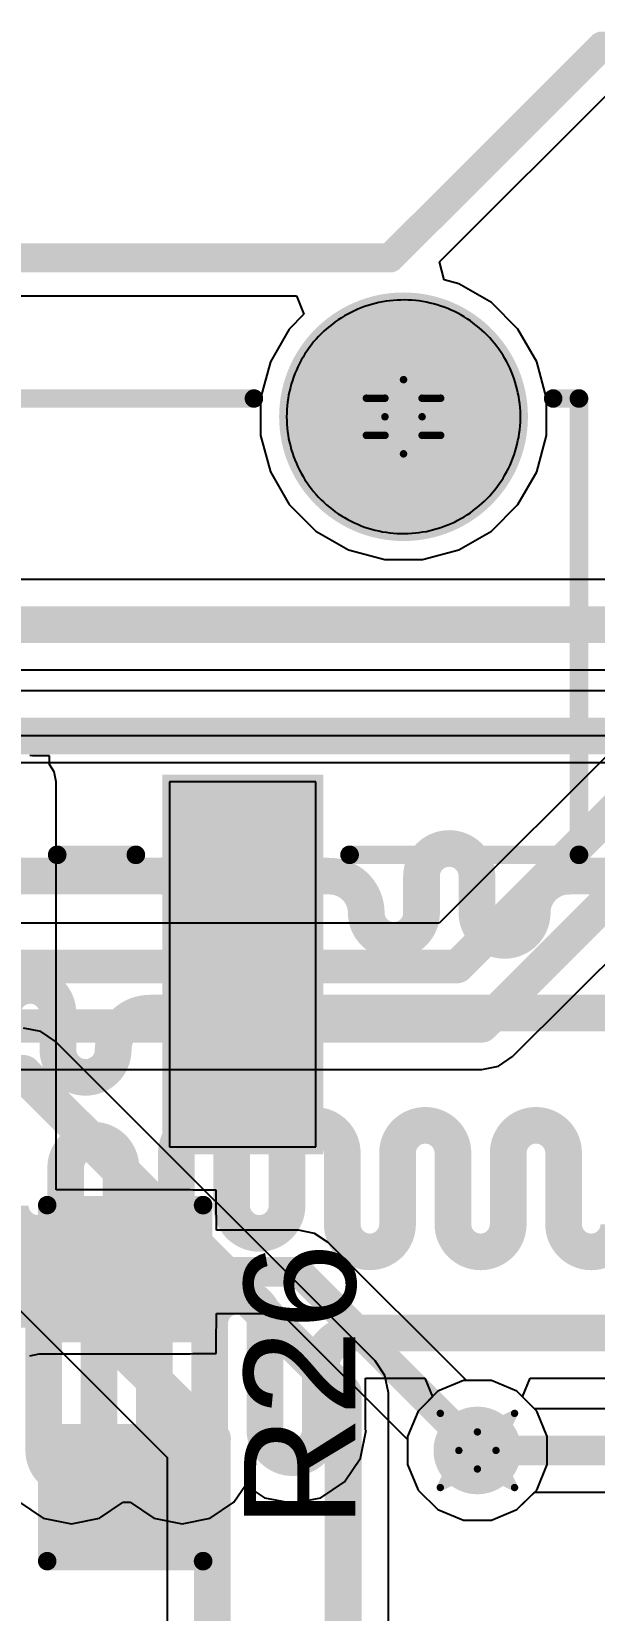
# Model space of a CAD drawing. Header units: inches. Extents: x -3 to 488, y -11 to 93.
# Drawn here: x 88.64 to 92.49, y 29.81 to 40.62 of the extents above; entities that cross this region are included whole.
import ezdxf

# ---------------------------------------------------------------- set-up
doc = ezdxf.new("R2010")
doc.units = ezdxf.units.IN
for name, color, linetype in [('Board Cutout', 216, 'Continuous'), ('Bottom Layer', 5, 'Continuous'), ('Bottom Solder', 6, 'Continuous'), ('Drill Drawing', 1, 'Continuous'), ('Layer 1', 16, 'Continuous'), ('Layer 2', 76, 'Continuous'), ('Multi-Layer', 9, 'Continuous'), ('Pad Holes', 156, 'Continuous'), ('Top Layer', 1, 'Continuous'), ('Top Overlay', 2, 'Continuous'), ('Top Paste', 8, 'Continuous'), ('Top Solder', 216, 'Continuous'), ('Via Holes', 16, 'Continuous')]:
    doc.layers.add(name, color=color, linetype=linetype)
doc.styles.add('Arial', font='', dxfattribs={"height": 0.2})
doc.styles.get('Arial').set_extended_font_data('Arial')

msp = doc.modelspace()

# ---------------------------------------------------------------- hatches: boundary and pattern name
at = {"layer": 'Bottom Layer'}
h = msp.add_hatch(color=5, dxfattribs=at)
edge = h.paths.add_edge_path()
edge.add_arc((91.182, 37.982), 0.8, 0, 360)
h = msp.add_hatch(color=5, dxfattribs=at)
edge = h.paths.add_edge_path()
edge.add_arc((91.687, 30.903), 0.3, 0, 360)
at = {"layer": 'Bottom Solder'}
h = msp.add_hatch(color=6, dxfattribs=at)
edge = h.paths.add_edge_path()
edge.add_arc((91.182, 37.982), 0.851, 0, 360)
at = {"layer": 'Layer 1'}
h = msp.add_hatch(color=16, dxfattribs=at)
edge = h.paths.add_edge_path()
edge.add_arc((91.182, 37.982), 0.8, 0, 360)
h = msp.add_hatch(color=16, dxfattribs=at)
edge = h.paths.add_edge_path()
edge.add_arc((91.687, 30.903), 0.3, 0, 360)
at = {"layer": 'Layer 2'}
h = msp.add_hatch(color=76, dxfattribs=at)
edge = h.paths.add_edge_path()
edge.add_arc((91.182, 37.982), 0.8, 0, 360)
h = msp.add_hatch(color=76, dxfattribs=at)
edge = h.paths.add_edge_path()
edge.add_arc((91.687, 30.903), 0.3, 0, 360)
at = {"layer": 'Multi-Layer'}
h = msp.add_hatch(color=9, dxfattribs=at)
edge = h.paths.add_edge_path()
edge.add_arc((91.182, 37.982), 0.8, 0, 360)
at = {"layer": 'Pad Holes'}
h = msp.add_hatch(color=7, dxfattribs=at)
edge = h.paths.add_edge_path()
edge.add_arc((91.182, 37.982), 0.5, 0, 360)
at = {"layer": 'Top Layer'}
h = msp.add_hatch(color=1, dxfattribs=at)
edge = h.paths.add_edge_path()
edge.add_arc((91.182, 37.982), 0.8, 0, 360)
for points in [[(90.582, 32.982), (89.582, 32.982), (89.582, 35.482), (90.582, 35.482)], [(87.807, 31.745), (89.722, 31.745), (89.722, 32.507), (87.807, 32.507)], [(88.833, 32.507), (89.722, 32.507), (89.722, 31.745), (88.833, 31.745)], [(88.833, 30.983), (89.722, 30.983), (89.722, 30.221), (88.833, 30.221)]]:
    msp.add_hatch(color=1, dxfattribs=at).paths.add_polyline_path(points)
h = msp.add_hatch(color=1, dxfattribs=at)
edge = h.paths.add_edge_path()
edge.add_arc((91.687, 30.903), 0.3, 0, 360)
at = {"layer": 'Top Paste'}
for points in [[(88.833, 32.507), (89.722, 32.507), (89.722, 31.745), (88.833, 31.745)], [(88.833, 30.983), (89.722, 30.983), (89.722, 30.221), (88.833, 30.221)]]:
    msp.add_hatch(color=8, dxfattribs=at).paths.add_polyline_path(points)
at = {"layer": 'Top Solder'}
h = msp.add_hatch(color=216, dxfattribs=at)
edge = h.paths.add_edge_path()
edge.add_arc((91.182, 37.982), 0.851, 0, 360)
for points in [[(90.633, 32.931), (89.531, 32.931), (89.531, 35.532), (90.633, 35.532)], [(88.732, 32.609), (89.824, 32.609), (89.824, 31.643), (88.732, 31.643)], [(88.732, 31.085), (89.824, 31.085), (89.824, 30.119), (88.732, 30.119)]]:
    msp.add_hatch(color=216, dxfattribs=at).paths.add_polyline_path(points)
at = {"layer": 'Via Holes'}
h = msp.add_hatch(color=7, dxfattribs=at)
edge = h.paths.add_edge_path()
edge.add_arc((91.687, 30.903), 0.15, 0, 360)

# ---------------------------------------------------------------- linework, layer by layer
at = {"layer": 'Board Cutout'}
for points in [[(91.09, 39.07, 0.2, 0.2, 0), (92.54, 40.52, 0.2, 0.2, 0)], [(92.54, 40.52, 0.2, 0.2, 0), (123.058, 40.52, 0.2, 0.2, 0)], [(80.99, 39.07, 0.2, 0.2, 0), (91.09, 39.07, 0.2, 0.2, 0)]]:
    msp.add_lwpolyline(points, format="xyseb", dxfattribs=at)
for points in [[(92.49, 40.52, 0.1, 0.1, 1), (92.59, 40.52, 0.1, 0.1, 1)], [(92.49, 40.52, 0.1, 0.1, 1), (92.59, 40.52, 0.1, 0.1, 1)], [(91.04, 39.07, 0.1, 0.1, 1), (91.14, 39.07, 0.1, 0.1, 1)], [(91.04, 39.07, 0.1, 0.1, 1), (91.14, 39.07, 0.1, 0.1, 1)]]:
    msp.add_lwpolyline(points, format="xyseb", close=True, dxfattribs=at)
at = {"layer": 'Bottom Layer'}
for p, q in [((91.429, 39.042), (92.647, 40.261)), ((91.461, 38.919), (91.429, 39.042)), ((91.56, 38.893), (91.461, 38.919)), ((91.783, 38.764), (91.56, 38.893)), ((81.715, 38.811), (90.449, 38.811)), ((90.449, 38.811), (90.501, 38.684)), ((91.965, 38.582), (91.783, 38.764)), ((90.501, 38.684), (90.4, 38.582)), ((90.4, 38.582), (90.271, 38.359)), ((92.093, 38.359), (91.965, 38.582)), ((90.271, 38.359), (90.204, 38.11)), ((92.16, 38.11), (92.093, 38.359)), ((90.204, 38.11), (90.204, 37.853)), ((92.16, 37.853), (92.16, 38.11)), ((90.204, 37.853), (90.271, 37.604)), ((92.093, 37.604), (92.16, 37.853)), ((90.271, 37.604), (90.4, 37.381)), ((91.965, 37.381), (92.093, 37.604)), ((90.4, 37.381), (90.582, 37.199)), ((91.783, 37.199), (91.965, 37.381)), ((90.582, 37.199), (90.805, 37.071)), ((91.56, 37.071), (91.783, 37.199)), ((90.805, 37.071), (91.053, 37.004)), ((91.053, 37.004), (91.311, 37.004)), ((91.311, 37.004), (91.56, 37.071)), ((93.296, 36.384), (91.426, 34.515)), ((91.928, 33.6), (94.21, 35.882)), ((91.426, 34.515), (83.817, 34.515)), ((91.718, 33.512), (91.832, 33.535)), ((91.832, 33.535), (91.928, 33.6)), ((83.817, 33.512), (91.718, 33.512)), ((91.592, 31.381), (91.417, 31.308)), ((91.783, 31.381), (91.592, 31.381)), ((91.958, 31.308), (91.783, 31.381)), ((91.417, 31.308), (91.282, 31.173)), ((92.093, 31.173), (91.958, 31.308)), ((91.282, 31.173), (91.21, 30.998)), ((92.165, 30.998), (92.093, 31.173)), ((91.21, 30.998), (91.21, 30.808)), ((92.165, 30.808), (92.165, 30.998)), ((91.21, 30.808), (91.282, 30.632)), ((92.093, 30.632), (92.165, 30.808)), ((91.282, 30.632), (91.417, 30.498)), ((91.958, 30.498), (92.093, 30.632)), ((91.417, 30.498), (91.592, 30.425)), ((91.783, 30.425), (91.958, 30.498)), ((91.592, 30.425), (91.783, 30.425))]:
    msp.add_line(p, q, dxfattribs=at)
for points in [[(91.549, 34.217, 0.229, 0.229, 0), (93.593, 36.261, 0.229, 0.229, 0)], [(91.718, 33.81, 0.229, 0.229, 0), (94, 36.092, 0.229, 0.229, 0)], [(68.983, 34.217, 0.229, 0.229, 0), (91.549, 34.217, 0.229, 0.229, 0)], [(68.815, 33.81, 0.229, 0.229, 0), (91.718, 33.81, 0.229, 0.229, 0)]]:
    msp.add_lwpolyline(points, format="xyseb", dxfattribs=at)
for points in [[(91.492, 34.217, 0.114, 0.114, 1), (91.607, 34.217, 0.114, 0.114, 1)], [(91.492, 34.217, 0.114, 0.114, 1), (91.607, 34.217, 0.114, 0.114, 1)], [(91.661, 33.81, 0.114, 0.114, 1), (91.775, 33.81, 0.114, 0.114, 1)], [(91.661, 33.81, 0.114, 0.114, 1), (91.775, 33.81, 0.114, 0.114, 1)]]:
    msp.add_lwpolyline(points, format="xyseb", close=True, dxfattribs=at)
at = {"layer": 'Drill Drawing'}
for points in [[(91.055, 38.109, 0.0508, 0.0508, 0), (91.182, 38.236, 0.0508, 0.0508, 0)], [(91.182, 38.236, 0.0508, 0.0508, 0), (91.309, 38.109, 0.0508, 0.0508, 0)], [(90.928, 38.109, 0.0508, 0.0508, 0), (91.055, 37.982, 0.0508, 0.0508, 0)], [(90.928, 38.109, 0.0508, 0.0508, 0), (91.055, 38.109, 0.0508, 0.0508, 0)], [(91.309, 38.109, 0.0508, 0.0508, 0), (91.436, 38.109, 0.0508, 0.0508, 0)], [(91.309, 37.982, 0.0508, 0.0508, 0), (91.436, 38.109, 0.0508, 0.0508, 0)], [(90.928, 37.855, 0.0508, 0.0508, 0), (91.055, 37.982, 0.0508, 0.0508, 0)], [(91.309, 37.982, 0.0508, 0.0508, 0), (91.436, 37.855, 0.0508, 0.0508, 0)], [(90.928, 37.855, 0.0508, 0.0508, 0), (91.055, 37.855, 0.0508, 0.0508, 0)], [(91.055, 37.855, 0.0508, 0.0508, 0), (91.182, 37.728, 0.0508, 0.0508, 0)], [(91.182, 37.728, 0.0508, 0.0508, 0), (91.309, 37.855, 0.0508, 0.0508, 0)], [(91.309, 37.855, 0.0508, 0.0508, 0), (91.436, 37.855, 0.0508, 0.0508, 0)], [(91.433, 31.157, 0.0508, 0.0508, 0), (91.687, 31.03, 0.0508, 0.0508, 0)], [(91.433, 31.157, 0.0508, 0.0508, 0), (91.56, 30.903, 0.0508, 0.0508, 0)], [(91.687, 31.03, 0.0508, 0.0508, 0), (91.941, 31.157, 0.0508, 0.0508, 0)], [(91.814, 30.903, 0.0508, 0.0508, 0), (91.941, 31.157, 0.0508, 0.0508, 0)], [(91.433, 30.649, 0.0508, 0.0508, 0), (91.56, 30.903, 0.0508, 0.0508, 0)], [(91.814, 30.903, 0.0508, 0.0508, 0), (91.941, 30.649, 0.0508, 0.0508, 0)], [(91.433, 30.649, 0.0508, 0.0508, 0), (91.687, 30.776, 0.0508, 0.0508, 0)], [(91.687, 30.776, 0.0508, 0.0508, 0), (91.941, 30.649, 0.0508, 0.0508, 0)]]:
    msp.add_lwpolyline(points, format="xyseb", dxfattribs=at)
for points in [[(91.169, 38.236, 0.0254, 0.0254, 1), (91.195, 38.236, 0.0254, 0.0254, 1)], [(91.169, 38.236, 0.0254, 0.0254, 1), (91.195, 38.236, 0.0254, 0.0254, 1)], [(90.915, 38.109, 0.0254, 0.0254, 1), (90.941, 38.109, 0.0254, 0.0254, 1)], [(90.915, 38.109, 0.0254, 0.0254, 1), (90.941, 38.109, 0.0254, 0.0254, 1)], [(91.042, 38.109, 0.0254, 0.0254, 1), (91.068, 38.109, 0.0254, 0.0254, 1)], [(91.042, 38.109, 0.0254, 0.0254, 1), (91.068, 38.109, 0.0254, 0.0254, 1)], [(91.296, 38.109, 0.0254, 0.0254, 1), (91.322, 38.109, 0.0254, 0.0254, 1)], [(91.296, 38.109, 0.0254, 0.0254, 1), (91.322, 38.109, 0.0254, 0.0254, 1)], [(91.423, 38.109, 0.0254, 0.0254, 1), (91.449, 38.109, 0.0254, 0.0254, 1)], [(91.423, 38.109, 0.0254, 0.0254, 1), (91.449, 38.109, 0.0254, 0.0254, 1)], [(91.042, 37.982, 0.0254, 0.0254, 1), (91.068, 37.982, 0.0254, 0.0254, 1)], [(91.042, 37.982, 0.0254, 0.0254, 1), (91.068, 37.982, 0.0254, 0.0254, 1)], [(91.296, 37.982, 0.0254, 0.0254, 1), (91.322, 37.982, 0.0254, 0.0254, 1)], [(91.296, 37.982, 0.0254, 0.0254, 1), (91.322, 37.982, 0.0254, 0.0254, 1)], [(90.915, 37.855, 0.0254, 0.0254, 1), (90.941, 37.855, 0.0254, 0.0254, 1)], [(90.915, 37.855, 0.0254, 0.0254, 1), (90.941, 37.855, 0.0254, 0.0254, 1)], [(91.042, 37.855, 0.0254, 0.0254, 1), (91.068, 37.855, 0.0254, 0.0254, 1)], [(91.042, 37.855, 0.0254, 0.0254, 1), (91.068, 37.855, 0.0254, 0.0254, 1)], [(91.296, 37.855, 0.0254, 0.0254, 1), (91.322, 37.855, 0.0254, 0.0254, 1)], [(91.296, 37.855, 0.0254, 0.0254, 1), (91.322, 37.855, 0.0254, 0.0254, 1)], [(91.423, 37.855, 0.0254, 0.0254, 1), (91.449, 37.855, 0.0254, 0.0254, 1)], [(91.423, 37.855, 0.0254, 0.0254, 1), (91.449, 37.855, 0.0254, 0.0254, 1)], [(91.169, 37.728, 0.0254, 0.0254, 1), (91.195, 37.728, 0.0254, 0.0254, 1)], [(91.169, 37.728, 0.0254, 0.0254, 1), (91.195, 37.728, 0.0254, 0.0254, 1)], [(91.421, 31.157, 0.0254, 0.0254, 1), (91.446, 31.157, 0.0254, 0.0254, 1)], [(91.421, 31.157, 0.0254, 0.0254, 1), (91.446, 31.157, 0.0254, 0.0254, 1)], [(91.929, 31.157, 0.0254, 0.0254, 1), (91.954, 31.157, 0.0254, 0.0254, 1)], [(91.929, 31.157, 0.0254, 0.0254, 1), (91.954, 31.157, 0.0254, 0.0254, 1)], [(91.675, 31.03, 0.0254, 0.0254, 1), (91.7, 31.03, 0.0254, 0.0254, 1)], [(91.675, 31.03, 0.0254, 0.0254, 1), (91.7, 31.03, 0.0254, 0.0254, 1)], [(91.548, 30.903, 0.0254, 0.0254, 1), (91.573, 30.903, 0.0254, 0.0254, 1)], [(91.548, 30.903, 0.0254, 0.0254, 1), (91.573, 30.903, 0.0254, 0.0254, 1)], [(91.802, 30.903, 0.0254, 0.0254, 1), (91.827, 30.903, 0.0254, 0.0254, 1)], [(91.802, 30.903, 0.0254, 0.0254, 1), (91.827, 30.903, 0.0254, 0.0254, 1)], [(91.675, 30.776, 0.0254, 0.0254, 1), (91.7, 30.776, 0.0254, 0.0254, 1)], [(91.675, 30.776, 0.0254, 0.0254, 1), (91.7, 30.776, 0.0254, 0.0254, 1)], [(91.421, 30.649, 0.0254, 0.0254, 1), (91.446, 30.649, 0.0254, 0.0254, 1)], [(91.421, 30.649, 0.0254, 0.0254, 1), (91.446, 30.649, 0.0254, 0.0254, 1)], [(91.929, 30.649, 0.0254, 0.0254, 1), (91.954, 30.649, 0.0254, 0.0254, 1)], [(91.929, 30.649, 0.0254, 0.0254, 1), (91.954, 30.649, 0.0254, 0.0254, 1)]]:
    msp.add_lwpolyline(points, format="xyseb", close=True, dxfattribs=at)
at = {"layer": 'Layer 1'}
for p, q in [((91.429, 39.042), (92.647, 40.261)), ((91.461, 38.919), (91.429, 39.042)), ((91.56, 38.893), (91.461, 38.919)), ((91.783, 38.764), (91.56, 38.893)), ((81.715, 38.811), (90.449, 38.811)), ((90.449, 38.811), (90.501, 38.684)), ((91.965, 38.582), (91.783, 38.764)), ((90.501, 38.684), (90.4, 38.582)), ((90.4, 38.582), (90.271, 38.359)), ((92.093, 38.359), (91.965, 38.582)), ((90.271, 38.359), (90.204, 38.11)), ((92.16, 38.11), (92.093, 38.359)), ((90.204, 38.11), (90.204, 37.853)), ((92.16, 37.853), (92.16, 38.11)), ((90.204, 37.853), (90.271, 37.604)), ((92.093, 37.604), (92.16, 37.853)), ((90.271, 37.604), (90.4, 37.381)), ((91.965, 37.381), (92.093, 37.604)), ((90.4, 37.381), (90.582, 37.199)), ((91.783, 37.199), (91.965, 37.381)), ((90.582, 37.199), (90.805, 37.071)), ((91.56, 37.071), (91.783, 37.199)), ((90.805, 37.071), (91.053, 37.004)), ((91.053, 37.004), (91.311, 37.004)), ((91.311, 37.004), (91.56, 37.071)), ((92.918, 36.868), (73.916, 36.868)), ((74.044, 36.249), (94.537, 36.249)), ((94.475, 36.106), (77.34, 36.106)), ((90.922, 31.043), (90.922, 31.397)), ((90.922, 31.397), (91.327, 31.397)), ((91.327, 31.397), (91.38, 31.27)), ((91.995, 31.27), (92.048, 31.397)), ((92.048, 31.397), (94.9, 31.397)), ((91.38, 31.27), (91.282, 31.173)), ((92.093, 31.173), (91.995, 31.27)), ((91.282, 31.173), (91.21, 30.998)), ((92.165, 30.998), (92.093, 31.173)), ((90.888, 30.851), (90.926, 31.043)), ((90.926, 31.043), (90.922, 31.043)), ((91.21, 30.998), (91.21, 30.808)), ((92.165, 30.808), (92.165, 30.998)), ((90.779, 30.688), (90.888, 30.851)), ((91.21, 30.808), (91.282, 30.632)), ((92.093, 30.632), (92.165, 30.808)), ((90.022, 30.548), (90.101, 30.666)), ((90.101, 30.666), (90.231, 30.579)), ((90.616, 30.579), (90.779, 30.688)), ((91.282, 30.632), (91.417, 30.498)), ((91.958, 30.498), (92.093, 30.632)), ((88.555, 30.548), (88.718, 30.439)), ((89.102, 30.439), (89.265, 30.548)), ((89.265, 30.548), (89.311, 30.548)), ((89.311, 30.548), (89.474, 30.439)), ((89.859, 30.439), (90.022, 30.548)), ((90.231, 30.579), (90.424, 30.541)), ((90.424, 30.541), (90.616, 30.579)), ((91.417, 30.498), (91.592, 30.425)), ((91.783, 30.425), (91.958, 30.498)), ((88.718, 30.439), (88.91, 30.401)), ((88.91, 30.401), (89.102, 30.439)), ((89.474, 30.439), (89.667, 30.401)), ((89.667, 30.401), (89.859, 30.439)), ((91.592, 30.425), (91.783, 30.425))]:
    msp.add_line(p, q, dxfattribs=at)
for points in [[(73.916, 36.558, 0.251, 0.251, 0), (94.765, 36.558, 0.251, 0.251, 0)], [(77.34, 35.796, 0.251, 0.251, 0), (94.588, 35.796, 0.251, 0.251, 0)], [(91.305, 34.836, 0.251, 0.251, -1), (91.684, 34.836, 0.251, 0.251, 0)], [(79.962, 34.836, 0.251, 0.251, 0), (90.171, 34.836, 0.251, 0.251, 0)], [(90.171, 34.836, 0.251, 0.251, 0), (90.675, 34.836, 0.251, 0.251, 0)], [(90.675, 34.836, 0.251, 0.251, -0.414214), (90.927, 34.585, 0.251, 0.251, 0)], [(91.305, 34.585, 0.251, 0.251, 0), (91.305, 34.836, 0.251, 0.251, 0)], [(91.684, 34.585, 0.251, 0.251, 0), (91.684, 34.836, 0.251, 0.251, 0)], [(92.062, 34.585, 0.251, 0.251, -0.414214), (92.314, 34.836, 0.251, 0.251, 0)], [(92.314, 34.836, 0.251, 0.251, 0), (93.593, 34.836, 0.251, 0.251, 0)], [(90.927, 34.585, 0.251, 0.251, 0), (90.927, 34.585, 0.251, 0.251, 0)], [(91.305, 34.585, 0.251, 0.251, -1), (90.927, 34.585, 0.251, 0.251, 0)], [(92.062, 34.585, 0.251, 0.251, -1), (91.684, 34.585, 0.251, 0.251, 0)], [(92.062, 34.585, 0.251, 0.251, 0), (92.062, 34.585, 0.251, 0.251, 0)], [(88.439, 33.898, 0.251, 0.251, -1), (88.818, 33.898, 0.251, 0.251, 0)], [(88.818, 33.647, 0.251, 0.251, 0), (88.818, 33.898, 0.251, 0.251, 0)], [(89.196, 33.647, 0.251, 0.251, -0.414214), (89.448, 33.898, 0.251, 0.251, 0)], [(89.448, 33.898, 0.251, 0.251, 0), (90.171, 33.898, 0.251, 0.251, 0)], [(90.171, 33.898, 0.251, 0.251, 0), (94.682, 33.898, 0.251, 0.251, 0)], [(89.196, 33.647, 0.251, 0.251, -1), (88.818, 33.647, 0.251, 0.251, 0)], [(89.196, 33.647, 0.251, 0.251, 0), (89.196, 33.647, 0.251, 0.251, 0)], [(89.628, 32.94, 0.251, 0.251, -1), (90.006, 32.94, 0.251, 0.251, 0)], [(90.385, 32.94, 0.251, 0.251, -1), (90.763, 32.94, 0.251, 0.251, 0)], [(91.141, 32.94, 0.251, 0.251, -1), (91.52, 32.94, 0.251, 0.251, 0)], [(91.898, 32.94, 0.251, 0.251, -1), (92.277, 32.94, 0.251, 0.251, 0)], [(88.871, 32.839, 0.251, 0.251, -1), (89.249, 32.839, 0.251, 0.251, 0)], [(89.628, 32.579, 0.251, 0.251, 0), (89.628, 32.94, 0.251, 0.251, 0)], [(90.006, 32.579, 0.251, 0.251, 0), (90.006, 32.94, 0.251, 0.251, 0)], [(90.385, 32.579, 0.251, 0.251, 0), (90.385, 32.94, 0.251, 0.251, 0)], [(90.763, 32.452, 0.251, 0.251, 0), (90.763, 32.94, 0.251, 0.251, 0)], [(91.141, 32.452, 0.251, 0.251, 0), (91.141, 32.94, 0.251, 0.251, 0)], [(91.52, 32.452, 0.251, 0.251, 0), (91.52, 32.94, 0.251, 0.251, 0)], [(91.898, 32.452, 0.251, 0.251, 0), (91.898, 32.94, 0.251, 0.251, 0)], [(92.277, 32.452, 0.251, 0.251, 0), (92.277, 32.94, 0.251, 0.251, 0)], [(88.871, 32.579, 0.251, 0.251, 0), (88.871, 32.839, 0.251, 0.251, 0)], [(89.249, 32.579, 0.251, 0.251, 0), (89.249, 32.839, 0.251, 0.251, 0)], [(88.871, 32.579, 0.251, 0.251, -1), (88.492, 32.579, 0.251, 0.251, 0)], [(89.628, 32.579, 0.251, 0.251, -1), (89.249, 32.579, 0.251, 0.251, 0)], [(90.385, 32.579, 0.251, 0.251, -1), (90.006, 32.579, 0.251, 0.251, 0)], [(91.141, 32.452, 0.251, 0.251, -1), (90.763, 32.452, 0.251, 0.251, 0)], [(91.898, 32.452, 0.251, 0.251, -1), (91.52, 32.452, 0.251, 0.251, 0)], [(92.655, 32.452, 0.251, 0.251, -1), (92.277, 32.452, 0.251, 0.251, 0)], [(88.342, 31.772, 0.251, 0.251, -1), (88.721, 31.772, 0.251, 0.251, 0)], [(89.099, 31.772, 0.251, 0.251, -1), (89.477, 31.772, 0.251, 0.251, 0)], [(89.856, 31.772, 0.251, 0.251, -1), (90.234, 31.772, 0.251, 0.251, 0)], [(88.721, 30.903, 0.251, 0.251, 0), (88.721, 31.772, 0.251, 0.251, 0)], [(89.099, 30.903, 0.251, 0.251, 0), (89.099, 31.772, 0.251, 0.251, 0)], [(89.477, 30.903, 0.251, 0.251, 0), (89.477, 31.772, 0.251, 0.251, 0)], [(89.856, 30.903, 0.251, 0.251, 0), (89.856, 31.772, 0.251, 0.251, 0)], [(90.234, 31.043, 0.251, 0.251, 0), (90.234, 31.772, 0.251, 0.251, 0)], [(90.613, 31.456, 0.251, 0.251, -0.414214), (90.864, 31.707, 0.251, 0.251, 0)], [(90.864, 31.707, 0.251, 0.251, 0), (95.029, 31.707, 0.251, 0.251, 0)], [(90.613, 31.043, 0.251, 0.251, 0), (90.613, 31.456, 0.251, 0.251, 0)], [(90.613, 31.043, 0.251, 0.251, -1), (90.234, 31.043, 0.251, 0.251, 0)], [(89.099, 30.903, 0.251, 0.251, -1), (88.721, 30.903, 0.251, 0.251, 0)], [(89.856, 30.903, 0.251, 0.251, -1), (89.477, 30.903, 0.251, 0.251, 0)]]:
    msp.add_lwpolyline(points, format="xyseb", dxfattribs=at)
for points in [[(90.108, 34.836, 0.126, 0.126, 1), (90.234, 34.836, 0.126, 0.126, 1)], [(90.108, 34.836, 0.126, 0.126, 1), (90.234, 34.836, 0.126, 0.126, 1)], [(90.613, 34.836, 0.126, 0.126, 1), (90.738, 34.836, 0.126, 0.126, 1)], [(90.613, 34.836, 0.126, 0.126, 1), (90.738, 34.836, 0.126, 0.126, 1)], [(91.243, 34.836, 0.126, 0.126, 1), (91.368, 34.836, 0.126, 0.126, 1)], [(91.243, 34.836, 0.126, 0.126, 1), (91.368, 34.836, 0.126, 0.126, 1)], [(91.621, 34.836, 0.126, 0.126, 1), (91.747, 34.836, 0.126, 0.126, 1)], [(91.621, 34.836, 0.126, 0.126, 1), (91.747, 34.836, 0.126, 0.126, 1)], [(92.251, 34.836, 0.126, 0.126, 1), (92.377, 34.836, 0.126, 0.126, 1)], [(92.251, 34.836, 0.126, 0.126, 1), (92.377, 34.836, 0.126, 0.126, 1)], [(90.864, 34.585, 0.126, 0.126, 1), (90.99, 34.585, 0.126, 0.126, 1)], [(90.864, 34.585, 0.126, 0.126, 1), (90.99, 34.585, 0.126, 0.126, 1)], [(90.864, 34.585, 0.126, 0.126, 1), (90.99, 34.585, 0.126, 0.126, 1)], [(90.864, 34.585, 0.126, 0.126, 1), (90.99, 34.585, 0.126, 0.126, 1)], [(91.243, 34.585, 0.126, 0.126, 1), (91.368, 34.585, 0.126, 0.126, 1)], [(91.243, 34.585, 0.126, 0.126, 1), (91.368, 34.585, 0.126, 0.126, 1)], [(91.621, 34.585, 0.126, 0.126, 1), (91.747, 34.585, 0.126, 0.126, 1)], [(91.621, 34.585, 0.126, 0.126, 1), (91.747, 34.585, 0.126, 0.126, 1)], [(91.999, 34.585, 0.126, 0.126, 1), (92.125, 34.585, 0.126, 0.126, 1)], [(91.999, 34.585, 0.126, 0.126, 1), (92.125, 34.585, 0.126, 0.126, 1)], [(91.999, 34.585, 0.126, 0.126, 1), (92.125, 34.585, 0.126, 0.126, 1)], [(91.999, 34.585, 0.126, 0.126, 1), (92.125, 34.585, 0.126, 0.126, 1)], [(88.755, 33.898, 0.126, 0.126, 1), (88.881, 33.898, 0.126, 0.126, 1)], [(88.755, 33.898, 0.126, 0.126, 1), (88.881, 33.898, 0.126, 0.126, 1)], [(89.385, 33.898, 0.126, 0.126, 1), (89.51, 33.898, 0.126, 0.126, 1)], [(89.385, 33.898, 0.126, 0.126, 1), (89.51, 33.898, 0.126, 0.126, 1)], [(90.108, 33.898, 0.126, 0.126, 1), (90.234, 33.898, 0.126, 0.126, 1)], [(90.108, 33.898, 0.126, 0.126, 1), (90.234, 33.898, 0.126, 0.126, 1)], [(88.755, 33.647, 0.126, 0.126, 1), (88.881, 33.647, 0.126, 0.126, 1)], [(88.755, 33.647, 0.126, 0.126, 1), (88.881, 33.647, 0.126, 0.126, 1)], [(89.133, 33.647, 0.126, 0.126, 1), (89.259, 33.647, 0.126, 0.126, 1)], [(89.133, 33.647, 0.126, 0.126, 1), (89.259, 33.647, 0.126, 0.126, 1)], [(89.133, 33.647, 0.126, 0.126, 1), (89.259, 33.647, 0.126, 0.126, 1)], [(89.133, 33.647, 0.126, 0.126, 1), (89.259, 33.647, 0.126, 0.126, 1)], [(89.565, 32.94, 0.126, 0.126, 1), (89.69, 32.94, 0.126, 0.126, 1)], [(89.565, 32.94, 0.126, 0.126, 1), (89.69, 32.94, 0.126, 0.126, 1)], [(89.943, 32.94, 0.126, 0.126, 1), (90.069, 32.94, 0.126, 0.126, 1)], [(89.943, 32.94, 0.126, 0.126, 1), (90.069, 32.94, 0.126, 0.126, 1)], [(90.322, 32.94, 0.126, 0.126, 1), (90.447, 32.94, 0.126, 0.126, 1)], [(90.322, 32.94, 0.126, 0.126, 1), (90.447, 32.94, 0.126, 0.126, 1)], [(90.7, 32.94, 0.126, 0.126, 1), (90.826, 32.94, 0.126, 0.126, 1)], [(90.7, 32.94, 0.126, 0.126, 1), (90.826, 32.94, 0.126, 0.126, 1)], [(91.079, 32.94, 0.126, 0.126, 1), (91.204, 32.94, 0.126, 0.126, 1)], [(91.079, 32.94, 0.126, 0.126, 1), (91.204, 32.94, 0.126, 0.126, 1)], [(91.457, 32.94, 0.126, 0.126, 1), (91.583, 32.94, 0.126, 0.126, 1)], [(91.457, 32.94, 0.126, 0.126, 1), (91.583, 32.94, 0.126, 0.126, 1)], [(91.836, 32.94, 0.126, 0.126, 1), (91.961, 32.94, 0.126, 0.126, 1)], [(91.836, 32.94, 0.126, 0.126, 1), (91.961, 32.94, 0.126, 0.126, 1)], [(92.214, 32.94, 0.126, 0.126, 1), (92.34, 32.94, 0.126, 0.126, 1)], [(92.214, 32.94, 0.126, 0.126, 1), (92.34, 32.94, 0.126, 0.126, 1)], [(88.808, 32.839, 0.126, 0.126, 1), (88.934, 32.839, 0.126, 0.126, 1)], [(88.808, 32.839, 0.126, 0.126, 1), (88.934, 32.839, 0.126, 0.126, 1)], [(89.186, 32.839, 0.126, 0.126, 1), (89.312, 32.839, 0.126, 0.126, 1)], [(89.186, 32.839, 0.126, 0.126, 1), (89.312, 32.839, 0.126, 0.126, 1)], [(88.808, 32.579, 0.126, 0.126, 1), (88.934, 32.579, 0.126, 0.126, 1)], [(88.808, 32.579, 0.126, 0.126, 1), (88.934, 32.579, 0.126, 0.126, 1)], [(89.186, 32.579, 0.126, 0.126, 1), (89.312, 32.579, 0.126, 0.126, 1)], [(89.186, 32.579, 0.126, 0.126, 1), (89.312, 32.579, 0.126, 0.126, 1)], [(89.565, 32.579, 0.126, 0.126, 1), (89.69, 32.579, 0.126, 0.126, 1)], [(89.565, 32.579, 0.126, 0.126, 1), (89.69, 32.579, 0.126, 0.126, 1)], [(89.943, 32.579, 0.126, 0.126, 1), (90.069, 32.579, 0.126, 0.126, 1)], [(89.943, 32.579, 0.126, 0.126, 1), (90.069, 32.579, 0.126, 0.126, 1)], [(90.322, 32.579, 0.126, 0.126, 1), (90.447, 32.579, 0.126, 0.126, 1)], [(90.322, 32.579, 0.126, 0.126, 1), (90.447, 32.579, 0.126, 0.126, 1)], [(90.7, 32.452, 0.126, 0.126, 1), (90.826, 32.452, 0.126, 0.126, 1)], [(90.7, 32.452, 0.126, 0.126, 1), (90.826, 32.452, 0.126, 0.126, 1)], [(91.079, 32.452, 0.126, 0.126, 1), (91.204, 32.452, 0.126, 0.126, 1)], [(91.079, 32.452, 0.126, 0.126, 1), (91.204, 32.452, 0.126, 0.126, 1)], [(91.457, 32.452, 0.126, 0.126, 1), (91.583, 32.452, 0.126, 0.126, 1)], [(91.457, 32.452, 0.126, 0.126, 1), (91.583, 32.452, 0.126, 0.126, 1)], [(91.836, 32.452, 0.126, 0.126, 1), (91.961, 32.452, 0.126, 0.126, 1)], [(91.836, 32.452, 0.126, 0.126, 1), (91.961, 32.452, 0.126, 0.126, 1)], [(92.214, 32.452, 0.126, 0.126, 1), (92.34, 32.452, 0.126, 0.126, 1)], [(92.214, 32.452, 0.126, 0.126, 1), (92.34, 32.452, 0.126, 0.126, 1)], [(88.658, 31.772, 0.126, 0.126, 1), (88.783, 31.772, 0.126, 0.126, 1)], [(88.658, 31.772, 0.126, 0.126, 1), (88.783, 31.772, 0.126, 0.126, 1)], [(89.036, 31.772, 0.126, 0.126, 1), (89.162, 31.772, 0.126, 0.126, 1)], [(89.036, 31.772, 0.126, 0.126, 1), (89.162, 31.772, 0.126, 0.126, 1)], [(89.415, 31.772, 0.126, 0.126, 1), (89.54, 31.772, 0.126, 0.126, 1)], [(89.415, 31.772, 0.126, 0.126, 1), (89.54, 31.772, 0.126, 0.126, 1)], [(89.793, 31.772, 0.126, 0.126, 1), (89.919, 31.772, 0.126, 0.126, 1)], [(89.793, 31.772, 0.126, 0.126, 1), (89.919, 31.772, 0.126, 0.126, 1)], [(90.172, 31.772, 0.126, 0.126, 1), (90.297, 31.772, 0.126, 0.126, 1)], [(90.172, 31.772, 0.126, 0.126, 1), (90.297, 31.772, 0.126, 0.126, 1)], [(90.801, 31.707, 0.126, 0.126, 1), (90.927, 31.707, 0.126, 0.126, 1)], [(90.801, 31.707, 0.126, 0.126, 1), (90.927, 31.707, 0.126, 0.126, 1)], [(90.55, 31.456, 0.126, 0.126, 1), (90.676, 31.456, 0.126, 0.126, 1)], [(90.55, 31.456, 0.126, 0.126, 1), (90.676, 31.456, 0.126, 0.126, 1)], [(90.172, 31.043, 0.126, 0.126, 1), (90.297, 31.043, 0.126, 0.126, 1)], [(90.172, 31.043, 0.126, 0.126, 1), (90.297, 31.043, 0.126, 0.126, 1)], [(90.55, 31.043, 0.126, 0.126, 1), (90.676, 31.043, 0.126, 0.126, 1)], [(90.55, 31.043, 0.126, 0.126, 1), (90.676, 31.043, 0.126, 0.126, 1)], [(88.658, 30.903, 0.126, 0.126, 1), (88.783, 30.903, 0.126, 0.126, 1)], [(88.658, 30.903, 0.126, 0.126, 1), (88.783, 30.903, 0.126, 0.126, 1)], [(89.036, 30.903, 0.126, 0.126, 1), (89.162, 30.903, 0.126, 0.126, 1)], [(89.036, 30.903, 0.126, 0.126, 1), (89.162, 30.903, 0.126, 0.126, 1)], [(89.415, 30.903, 0.126, 0.126, 1), (89.54, 30.903, 0.126, 0.126, 1)], [(89.415, 30.903, 0.126, 0.126, 1), (89.54, 30.903, 0.126, 0.126, 1)], [(89.793, 30.903, 0.126, 0.126, 1), (89.919, 30.903, 0.126, 0.126, 1)], [(89.793, 30.903, 0.126, 0.126, 1), (89.919, 30.903, 0.126, 0.126, 1)]]:
    msp.add_lwpolyline(points, format="xyseb", close=True, dxfattribs=at)
at = {"layer": 'Layer 2'}
for p, q in [((91.429, 39.042), (92.647, 40.261)), ((91.461, 38.919), (91.429, 39.042)), ((91.56, 38.893), (91.461, 38.919)), ((91.783, 38.764), (91.56, 38.893)), ((81.715, 38.811), (90.449, 38.811)), ((90.449, 38.811), (90.501, 38.684)), ((91.965, 38.582), (91.783, 38.764)), ((90.501, 38.684), (90.4, 38.582)), ((90.4, 38.582), (90.271, 38.359)), ((92.093, 38.359), (91.965, 38.582)), ((90.271, 38.359), (90.204, 38.11)), ((92.16, 38.11), (92.093, 38.359)), ((90.204, 38.11), (90.204, 37.853)), ((92.16, 37.853), (92.16, 38.11)), ((90.204, 37.853), (90.271, 37.604)), ((92.093, 37.604), (92.16, 37.853)), ((90.271, 37.604), (90.4, 37.381)), ((91.965, 37.381), (92.093, 37.604)), ((90.4, 37.381), (90.582, 37.199)), ((91.783, 37.199), (91.965, 37.381)), ((90.582, 37.199), (90.805, 37.071)), ((91.56, 37.071), (91.783, 37.199)), ((90.805, 37.071), (91.053, 37.004)), ((91.053, 37.004), (91.311, 37.004)), ((91.311, 37.004), (91.56, 37.071)), ((94.687, 35.796), (72.125, 35.796)), ((73.772, 35.615), (94.506, 35.615)), ((88.7, 33.771), (88.582, 33.794)), ((88.801, 33.704), (88.7, 33.771)), ((90.988, 31.517), (88.801, 33.704)), ((87.855, 32.566), (89.566, 30.855)), ((91.055, 31.416), (90.988, 31.517)), ((91.079, 31.298), (91.055, 31.416)), ((91.592, 31.381), (91.417, 31.308)), ((91.783, 31.381), (91.592, 31.381)), ((91.958, 31.308), (91.783, 31.381)), ((91.079, 23.029), (91.079, 31.298)), ((91.079, 31.298), (91.079, 31.298)), ((91.417, 31.308), (91.282, 31.173)), ((92.078, 31.188), (91.958, 31.308)), ((91.282, 31.173), (91.21, 30.998)), ((94.506, 31.188), (92.078, 31.188)), ((91.21, 30.998), (91.21, 30.808)), ((89.566, 30.855), (89.566, 23.029)), ((91.21, 30.808), (91.282, 30.632)), ((91.282, 30.632), (91.417, 30.498)), ((91.958, 30.498), (92.078, 30.618)), ((92.078, 30.618), (94.872, 30.618)), ((91.417, 30.498), (91.592, 30.425)), ((91.783, 30.425), (91.958, 30.498)), ((91.592, 30.425), (91.783, 30.425))]:
    msp.add_line(p, q, dxfattribs=at)
for points in [[(77.936, 33.485, 0.251, 0.251, 0), (88.582, 33.485, 0.251, 0.251, 0)], [(88.582, 33.485, 0.251, 0.251, 0), (90.769, 31.298, 0.251, 0.251, 0)], [(87.983, 32.875, 0.251, 0.251, 0), (89.875, 30.983, 0.251, 0.251, 0)], [(90.769, 22.663, 0.251, 0.251, 0), (90.769, 31.298, 0.251, 0.251, 0)], [(89.875, 22.663, 0.251, 0.251, 0), (89.875, 30.983, 0.251, 0.251, 0)], [(91.687, 30.903, 0.203, 0.203, 0), (102.457, 30.903, 0.203, 0.203, 0)]]:
    msp.add_lwpolyline(points, format="xyseb", dxfattribs=at)
for points in [[(88.519, 33.485, 0.126, 0.126, 1), (88.645, 33.485, 0.126, 0.126, 1)], [(88.519, 33.485, 0.126, 0.126, 1), (88.645, 33.485, 0.126, 0.126, 1)], [(90.706, 31.298, 0.126, 0.126, 1), (90.832, 31.298, 0.126, 0.126, 1)], [(90.706, 31.298, 0.126, 0.126, 1), (90.832, 31.298, 0.126, 0.126, 1)], [(89.812, 30.983, 0.126, 0.126, 1), (89.938, 30.983, 0.126, 0.126, 1)], [(89.812, 30.983, 0.126, 0.126, 1), (89.938, 30.983, 0.126, 0.126, 1)], [(91.637, 30.903, 0.102, 0.102, 1), (91.738, 30.903, 0.102, 0.102, 1)]]:
    msp.add_lwpolyline(points, format="xyseb", close=True, dxfattribs=at)
at = {"layer": 'Top Layer'}
for p, q in [((91.429, 39.042), (92.647, 40.261)), ((91.461, 38.919), (91.429, 39.042)), ((91.56, 38.893), (91.461, 38.919)), ((91.783, 38.764), (91.56, 38.893)), ((81.715, 38.811), (90.449, 38.811)), ((90.449, 38.811), (90.501, 38.684)), ((91.965, 38.582), (91.783, 38.764)), ((90.501, 38.684), (90.4, 38.582)), ((90.4, 38.582), (90.271, 38.359)), ((92.093, 38.359), (91.965, 38.582)), ((90.271, 38.359), (90.204, 38.11)), ((92.16, 38.11), (92.093, 38.359)), ((90.204, 38.11), (90.204, 37.853)), ((92.16, 37.853), (92.16, 38.11)), ((90.204, 37.853), (90.271, 37.604)), ((92.093, 37.604), (92.16, 37.853)), ((90.271, 37.604), (90.4, 37.381)), ((91.965, 37.381), (92.093, 37.604)), ((90.4, 37.381), (90.582, 37.199)), ((91.783, 37.199), (91.965, 37.381)), ((90.582, 37.199), (90.805, 37.071)), ((91.56, 37.071), (91.783, 37.199)), ((90.805, 37.071), (91.053, 37.004)), ((91.053, 37.004), (91.311, 37.004)), ((91.311, 37.004), (91.56, 37.071)), ((88.643, 35.659), (88.625, 35.663)), ((88.76, 35.659), (88.643, 35.659)), ((88.76, 35.601), (88.76, 35.659)), ((88.793, 35.551), (88.76, 35.601)), ((88.807, 35.482), (88.793, 35.551)), ((88.807, 32.688), (88.807, 35.482)), ((89.722, 32.688), (88.807, 32.688)), ((89.74, 32.685), (89.722, 32.688)), ((89.9, 32.685), (89.74, 32.685)), ((89.9, 32.525), (89.9, 32.685)), ((89.903, 32.507), (89.9, 32.525)), ((89.903, 32.411), (89.903, 32.507)), ((90.464, 32.411), (89.903, 32.411)), ((90.573, 32.389), (90.464, 32.411)), ((90.464, 32.411), (90.464, 32.411)), ((90.666, 32.328), (90.573, 32.389)), ((91.613, 31.381), (90.666, 32.328)), ((89.903, 31.745), (89.903, 31.841)), ((89.903, 31.841), (90.346, 31.841)), ((90.346, 31.841), (91.21, 30.978)), ((89.9, 31.728), (89.903, 31.745)), ((89.9, 31.567), (89.9, 31.728)), ((88.625, 31.551), (88.69, 31.564)), ((88.69, 31.564), (89.722, 31.564)), ((89.722, 31.564), (89.74, 31.567)), ((89.74, 31.567), (89.9, 31.567)), ((91.783, 31.381), (91.613, 31.381)), ((91.958, 31.308), (91.783, 31.381)), ((92.093, 31.173), (91.958, 31.308)), ((92.165, 30.998), (92.093, 31.173)), ((91.21, 30.978), (91.21, 30.808)), ((92.165, 30.808), (92.165, 30.998)), ((91.21, 30.808), (91.282, 30.632)), ((92.093, 30.632), (92.165, 30.808)), ((91.282, 30.632), (91.417, 30.498)), ((91.958, 30.498), (92.093, 30.632)), ((91.417, 30.498), (91.592, 30.425)), ((91.783, 30.425), (91.958, 30.498)), ((91.592, 30.425), (91.783, 30.425))]:
    msp.add_line(p, q, dxfattribs=at)
for points in [[(89.278, 32.126, 0.203, 0.203, 0), (90.464, 32.126, 0.203, 0.203, 0)], [(90.464, 32.126, 0.203, 0.203, 0), (91.687, 30.903, 0.203, 0.203, 0)]]:
    msp.add_lwpolyline(points, format="xyseb", dxfattribs=at)
for points in [[(89.227, 32.126, 0.102, 0.102, 1), (89.328, 32.126, 0.102, 0.102, 1)], [(90.413, 32.126, 0.102, 0.102, 1), (90.515, 32.126, 0.102, 0.102, 1)], [(90.413, 32.126, 0.102, 0.102, 1), (90.515, 32.126, 0.102, 0.102, 1)], [(91.637, 30.903, 0.102, 0.102, 1), (91.738, 30.903, 0.102, 0.102, 1)]]:
    msp.add_lwpolyline(points, format="xyseb", close=True, dxfattribs=at)
at = {"layer": 'Top Overlay'}
for points in [[(82.006, 38.107, 0.127, 0.127, 0), (90.159, 38.107, 0.127, 0.127, 0)], [(92.206, 38.107, 0.127, 0.127, 0), (92.382, 38.107, 0.127, 0.127, 0)], [(92.382, 34.982, 0.127, 0.127, 0), (92.382, 38.107, 0.127, 0.127, 0)], [(88.813, 34.982, 0.127, 0.127, 0), (89.351, 34.982, 0.127, 0.127, 0)], [(90.813, 34.982, 0.127, 0.127, 0), (92.382, 34.982, 0.127, 0.127, 0)], [(88.744, 32.583, 0.127, 0.127, 0), (89.811, 32.583, 0.127, 0.127, 0)], [(88.744, 30.145, 0.127, 0.127, 0), (88.744, 32.583, 0.127, 0.127, 0)], [(89.811, 30.145, 0.127, 0.127, 0), (89.811, 32.583, 0.127, 0.127, 0)], [(88.744, 30.145, 0.127, 0.127, 0), (89.811, 30.145, 0.127, 0.127, 0)]]:
    msp.add_lwpolyline(points, format="xyseb", dxfattribs=at)
for points in [[(90.127, 38.107, 0.0635, 0.0635, 1), (90.19, 38.107, 0.0635, 0.0635, 1)], [(92.174, 38.107, 0.0635, 0.0635, 1), (92.237, 38.107, 0.0635, 0.0635, 1)], [(92.35, 38.107, 0.0635, 0.0635, 1), (92.414, 38.107, 0.0635, 0.0635, 1)], [(92.35, 38.107, 0.0635, 0.0635, 1), (92.414, 38.107, 0.0635, 0.0635, 1)], [(88.781, 34.982, 0.0635, 0.0635, 1), (88.845, 34.982, 0.0635, 0.0635, 1)], [(89.319, 34.982, 0.0635, 0.0635, 1), (89.383, 34.982, 0.0635, 0.0635, 1)], [(90.781, 34.982, 0.0635, 0.0635, 1), (90.845, 34.982, 0.0635, 0.0635, 1)], [(92.35, 34.982, 0.0635, 0.0635, 1), (92.414, 34.982, 0.0635, 0.0635, 1)], [(92.35, 34.982, 0.0635, 0.0635, 1), (92.414, 34.982, 0.0635, 0.0635, 1)], [(88.713, 32.583, 0.0635, 0.0635, 1), (88.776, 32.583, 0.0635, 0.0635, 1)], [(88.713, 32.583, 0.0635, 0.0635, 1), (88.776, 32.583, 0.0635, 0.0635, 1)], [(89.779, 32.583, 0.0635, 0.0635, 1), (89.843, 32.583, 0.0635, 0.0635, 1)], [(89.779, 32.583, 0.0635, 0.0635, 1), (89.843, 32.583, 0.0635, 0.0635, 1)], [(88.713, 30.145, 0.0635, 0.0635, 1), (88.776, 30.145, 0.0635, 0.0635, 1)], [(88.713, 30.145, 0.0635, 0.0635, 1), (88.776, 30.145, 0.0635, 0.0635, 1)], [(89.779, 30.145, 0.0635, 0.0635, 1), (89.843, 30.145, 0.0635, 0.0635, 1)], [(89.779, 30.145, 0.0635, 0.0635, 1), (89.843, 30.145, 0.0635, 0.0635, 1)]]:
    msp.add_lwpolyline(points, format="xyseb", close=True, dxfattribs=at)
at = {"layer": 'Top Paste'}
for p, q in [((90.869, 38.718), (90.846, 38.707)), ((90.892, 38.727), (90.869, 38.718)), ((90.916, 38.736), (90.892, 38.727)), ((90.94, 38.744), (90.916, 38.736)), ((90.964, 38.751), (90.94, 38.744)), ((90.988, 38.758), (90.964, 38.751)), ((91.013, 38.764), (90.988, 38.758)), ((91.038, 38.769), (91.013, 38.764)), ((91.063, 38.773), (91.038, 38.769)), ((91.088, 38.776), (91.063, 38.773)), ((91.113, 38.779), (91.088, 38.776)), ((91.138, 38.78), (91.113, 38.779)), ((91.163, 38.781), (91.138, 38.78)), ((91.188, 38.782), (91.163, 38.781)), ((91.214, 38.781), (91.188, 38.782)), ((91.239, 38.78), (91.214, 38.781)), ((91.264, 38.777), (91.239, 38.78)), ((91.289, 38.775), (91.264, 38.777)), ((91.314, 38.771), (91.289, 38.775)), ((91.339, 38.766), (91.314, 38.771)), ((91.364, 38.761), (91.339, 38.766)), ((91.388, 38.755), (91.364, 38.761)), ((91.412, 38.748), (91.388, 38.755)), ((91.437, 38.74), (91.412, 38.748)), ((91.46, 38.732), (91.437, 38.74)), ((91.484, 38.723), (91.46, 38.732)), ((91.507, 38.713), (91.484, 38.723)), ((91.53, 38.702), (91.507, 38.713)), ((90.675, 38.6), (90.656, 38.584)), ((90.695, 38.616), (90.675, 38.6)), ((90.715, 38.631), (90.695, 38.616)), ((90.736, 38.646), (90.715, 38.631)), ((90.757, 38.659), (90.736, 38.646)), ((90.778, 38.672), (90.757, 38.659)), ((90.8, 38.685), (90.778, 38.672)), ((90.823, 38.697), (90.8, 38.685)), ((90.846, 38.707), (90.823, 38.697)), ((91.553, 38.691), (91.53, 38.702)), ((91.575, 38.679), (91.553, 38.691)), ((91.597, 38.666), (91.575, 38.679)), ((91.618, 38.653), (91.597, 38.666)), ((91.639, 38.638), (91.618, 38.653)), ((91.659, 38.624), (91.639, 38.638)), ((91.68, 38.608), (91.659, 38.624)), ((91.699, 38.592), (91.68, 38.608)), ((90.567, 38.494), (90.552, 38.474)), ((90.584, 38.513), (90.567, 38.494)), ((90.601, 38.532), (90.584, 38.513)), ((90.619, 38.55), (90.601, 38.532)), ((90.637, 38.567), (90.619, 38.55)), ((90.656, 38.584), (90.637, 38.567)), ((91.718, 38.576), (91.699, 38.592)), ((91.737, 38.558), (91.718, 38.576)), ((91.754, 38.541), (91.737, 38.558)), ((91.772, 38.522), (91.754, 38.541)), ((91.789, 38.503), (91.772, 38.522)), ((91.805, 38.484), (91.789, 38.503)), ((90.495, 38.391), (90.482, 38.369)), ((90.508, 38.412), (90.495, 38.391)), ((90.522, 38.433), (90.508, 38.412)), ((90.536, 38.454), (90.522, 38.433)), ((90.552, 38.474), (90.536, 38.454)), ((91.82, 38.464), (91.805, 38.484)), ((91.835, 38.444), (91.82, 38.464)), ((91.849, 38.423), (91.835, 38.444)), ((91.863, 38.402), (91.849, 38.423)), ((91.876, 38.38), (91.863, 38.402)), ((90.439, 38.278), (90.43, 38.254)), ((90.449, 38.301), (90.439, 38.278)), ((90.459, 38.324), (90.449, 38.301)), ((90.47, 38.347), (90.459, 38.324)), ((90.482, 38.369), (90.47, 38.347)), ((91.888, 38.358), (91.876, 38.38)), ((91.9, 38.335), (91.888, 38.358)), ((91.911, 38.312), (91.9, 38.335)), ((91.921, 38.289), (91.911, 38.312)), ((91.93, 38.266), (91.921, 38.289)), ((90.408, 38.182), (90.402, 38.157)), ((90.414, 38.206), (90.408, 38.182)), ((90.422, 38.23), (90.414, 38.206)), ((90.43, 38.254), (90.422, 38.23)), ((91.939, 38.242), (91.93, 38.266)), ((91.946, 38.218), (91.939, 38.242)), ((91.953, 38.194), (91.946, 38.218)), ((91.96, 38.169), (91.953, 38.194)), ((91.965, 38.145), (91.96, 38.169)), ((90.389, 38.082), (90.386, 38.057)), ((90.392, 38.107), (90.389, 38.082)), ((90.396, 38.132), (90.392, 38.107)), ((90.402, 38.157), (90.396, 38.132)), ((91.97, 38.12), (91.965, 38.145)), ((91.974, 38.095), (91.97, 38.12)), ((91.977, 38.07), (91.974, 38.095)), ((91.98, 38.045), (91.977, 38.07)), ((90.383, 38.007), (90.382, 37.982)), ((90.382, 37.982), (90.383, 37.956)), ((90.384, 38.032), (90.383, 38.007)), ((90.383, 37.956), (90.384, 37.931)), ((90.386, 38.057), (90.384, 38.032)), ((91.981, 38.02), (91.98, 38.045)), ((91.982, 37.994), (91.981, 38.02)), ((91.981, 37.944), (91.982, 37.969)), ((91.982, 37.969), (91.982, 37.994)), ((90.384, 37.931), (90.386, 37.906)), ((90.386, 37.906), (90.389, 37.881)), ((90.389, 37.881), (90.392, 37.856)), ((90.392, 37.856), (90.396, 37.831)), ((91.965, 37.819), (91.97, 37.843)), ((91.97, 37.843), (91.974, 37.868)), ((91.974, 37.868), (91.977, 37.893)), ((91.977, 37.893), (91.98, 37.919)), ((91.98, 37.919), (91.981, 37.944)), ((90.396, 37.831), (90.402, 37.806)), ((90.402, 37.806), (90.408, 37.782)), ((90.408, 37.782), (90.414, 37.757)), ((90.414, 37.757), (90.422, 37.733)), ((91.939, 37.721), (91.946, 37.745)), ((91.946, 37.745), (91.953, 37.77)), ((91.953, 37.77), (91.96, 37.794)), ((91.96, 37.794), (91.965, 37.819)), ((90.422, 37.733), (90.43, 37.709)), ((90.43, 37.709), (90.439, 37.686)), ((90.439, 37.686), (90.449, 37.662)), ((90.449, 37.662), (90.459, 37.639)), ((90.459, 37.639), (90.47, 37.617)), ((91.888, 37.606), (91.9, 37.628)), ((91.9, 37.628), (91.911, 37.651)), ((91.911, 37.651), (91.921, 37.674)), ((91.921, 37.674), (91.93, 37.698)), ((91.93, 37.698), (91.939, 37.721)), ((90.47, 37.617), (90.482, 37.595)), ((90.482, 37.595), (90.495, 37.573)), ((90.495, 37.573), (90.508, 37.551)), ((90.508, 37.551), (90.522, 37.53)), ((90.522, 37.53), (90.536, 37.509)), ((91.82, 37.499), (91.835, 37.52)), ((91.835, 37.52), (91.849, 37.541)), ((91.849, 37.541), (91.863, 37.562)), ((91.863, 37.562), (91.876, 37.584)), ((91.876, 37.584), (91.888, 37.606)), ((90.536, 37.509), (90.552, 37.489)), ((90.552, 37.489), (90.567, 37.47)), ((90.567, 37.47), (90.584, 37.45)), ((90.584, 37.45), (90.601, 37.432)), ((90.601, 37.432), (90.619, 37.414)), ((90.619, 37.414), (90.637, 37.396)), ((91.737, 37.405), (91.754, 37.423)), ((91.754, 37.423), (91.772, 37.441)), ((91.772, 37.441), (91.789, 37.46)), ((91.789, 37.46), (91.805, 37.479)), ((91.805, 37.479), (91.82, 37.499)), ((90.637, 37.396), (90.656, 37.379)), ((90.656, 37.379), (90.675, 37.363)), ((90.675, 37.363), (90.695, 37.347)), ((90.695, 37.347), (90.715, 37.332)), ((90.715, 37.332), (90.736, 37.318)), ((90.736, 37.318), (90.757, 37.304)), ((90.757, 37.304), (90.778, 37.291)), ((91.597, 37.297), (91.618, 37.311)), ((91.618, 37.311), (91.639, 37.325)), ((91.639, 37.325), (91.659, 37.34)), ((91.659, 37.34), (91.68, 37.355)), ((91.68, 37.355), (91.699, 37.371)), ((91.699, 37.371), (91.718, 37.388)), ((91.718, 37.388), (91.737, 37.405)), ((90.778, 37.291), (90.8, 37.279)), ((90.8, 37.279), (90.823, 37.267)), ((90.823, 37.267), (90.846, 37.256)), ((90.846, 37.256), (90.869, 37.246)), ((90.869, 37.246), (90.892, 37.236)), ((90.892, 37.236), (90.916, 37.227)), ((90.916, 37.227), (90.94, 37.219)), ((90.94, 37.219), (90.964, 37.212)), ((90.964, 37.212), (90.988, 37.206)), ((90.988, 37.206), (91.013, 37.2)), ((91.013, 37.2), (91.038, 37.195)), ((91.038, 37.195), (91.063, 37.191)), ((91.314, 37.193), (91.339, 37.197)), ((91.339, 37.197), (91.364, 37.203)), ((91.364, 37.203), (91.388, 37.209)), ((91.388, 37.209), (91.412, 37.216)), ((91.412, 37.216), (91.437, 37.223)), ((91.437, 37.223), (91.46, 37.232)), ((91.46, 37.232), (91.484, 37.241)), ((91.484, 37.241), (91.507, 37.251)), ((91.507, 37.251), (91.53, 37.261)), ((91.53, 37.261), (91.553, 37.273)), ((91.553, 37.273), (91.575, 37.285)), ((91.575, 37.285), (91.597, 37.297)), ((91.063, 37.191), (91.088, 37.187)), ((91.088, 37.187), (91.113, 37.185)), ((91.113, 37.185), (91.138, 37.183)), ((91.138, 37.183), (91.163, 37.182)), ((91.163, 37.182), (91.188, 37.182)), ((91.188, 37.182), (91.188, 37.182)), ((91.188, 37.182), (91.214, 37.182)), ((91.214, 37.182), (91.239, 37.184)), ((91.239, 37.184), (91.264, 37.186)), ((91.264, 37.186), (91.289, 37.189)), ((91.289, 37.189), (91.314, 37.193)), ((90.582, 35.482), (89.582, 35.482)), ((89.582, 35.482), (89.582, 32.982)), ((90.582, 32.982), (90.582, 35.482)), ((89.582, 32.982), (90.582, 32.982)), ((90.582, 32.982), (90.582, 32.982))]:
    msp.add_line(p, q, dxfattribs=at)

# ---------------------------------------------------------------- texts
at = {"layer": 'Top Overlay', "style": 'Arial'}
msp.add_text('R26', height=0.762, rotation=90, dxfattribs=at).set_placement((90.853, 30.37))

doc.saveas('drawing.dxf')
